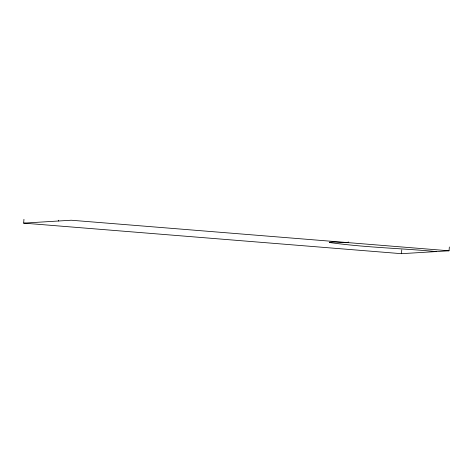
<?xml version="1.0" encoding="UTF-8"?>
<svg xmlns="http://www.w3.org/2000/svg" width="473" height="473" viewBox="0 0 473 473"><rect width="100%" height="100%" fill="white"/><g stroke="black" fill="none" stroke-linecap="round" stroke-linejoin="round"><path stroke-width="0.71" d="M449.35 246.989L449.048 250.796L401.465 253.682L23.65 223.126L23.952 219.318M58.528 221.003L58.587 220.241M348.229 241.874L348.163 242.631L333.093 242.028L329.291 242.223L329.64 242.519C364.914 247.556 400.767 248.23 436.26 251.571M401.465 253.682L401.766 249.874M23.65 223.126L71.234 220.235L449.048 250.796"/></g></svg>
